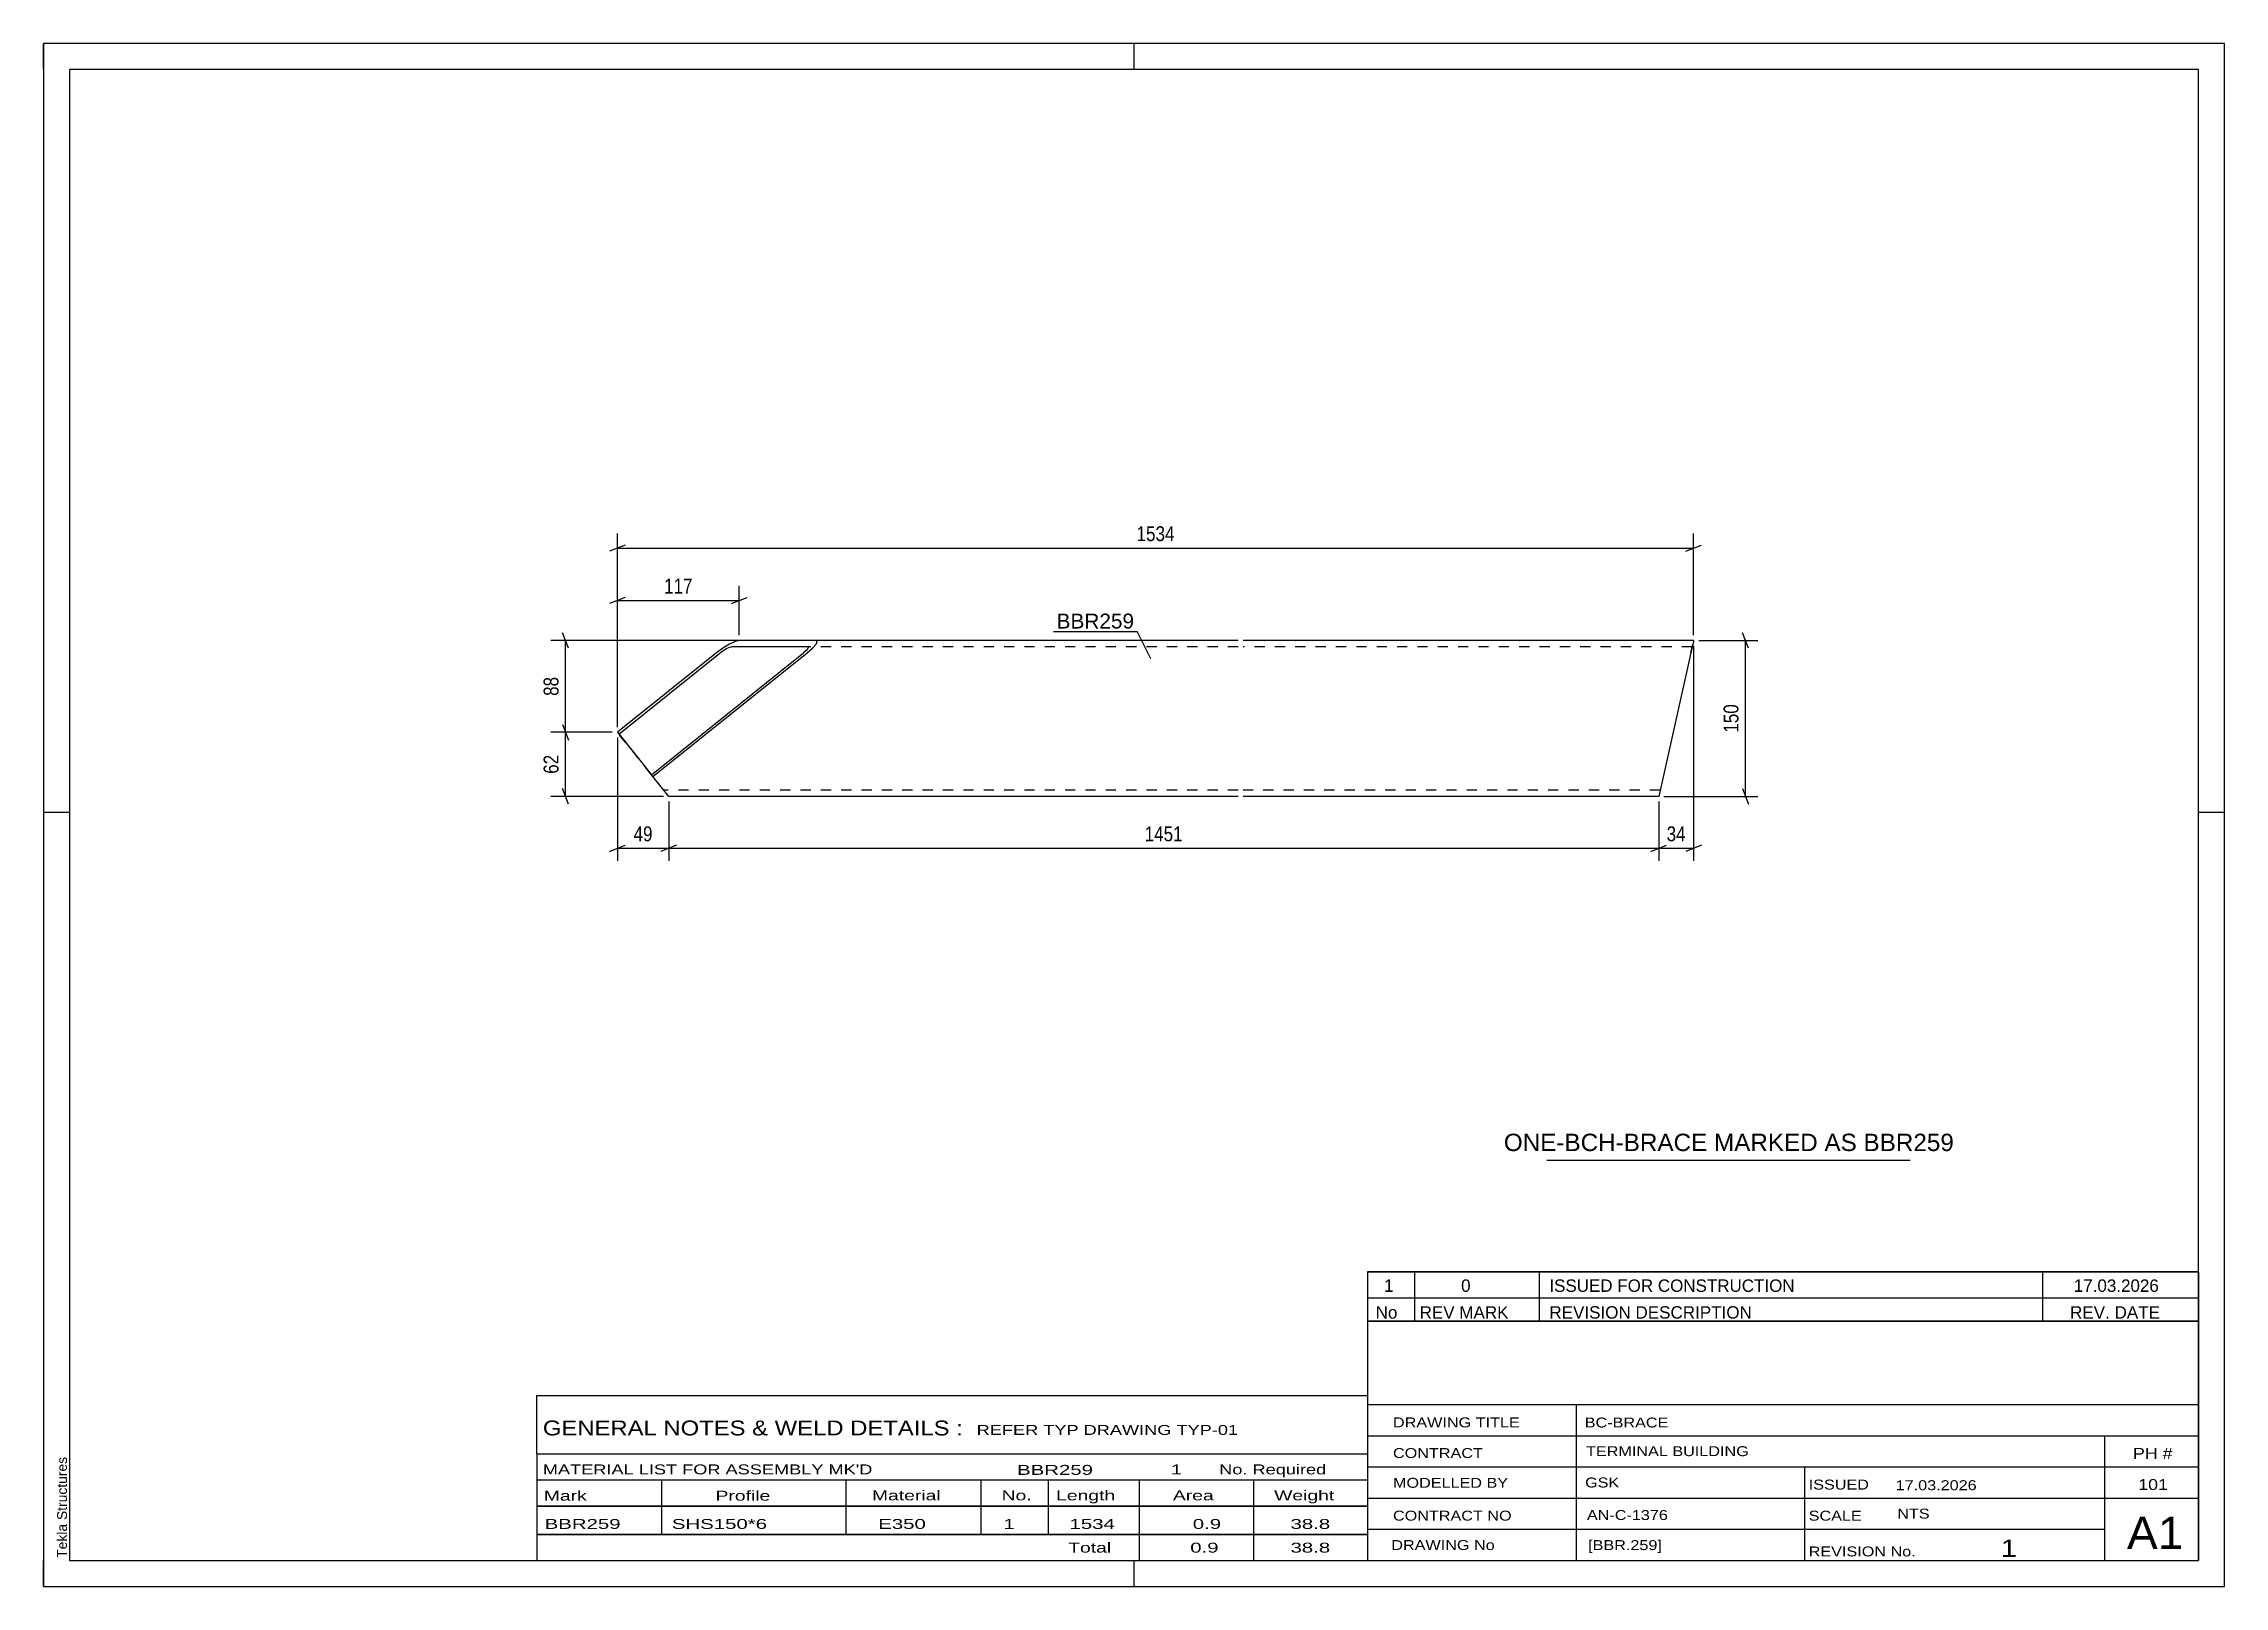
# Model space of a CAD drawing. Header units: millimetres. Extents: x 0 to 420, y 0 to 297.
import ezdxf

# ---------------------------------------------------------------- set-up
doc = ezdxf.new("R2010")
doc.units = ezdxf.units.MM
doc.linetypes.add('DXK_LINE_DOT2', pattern=[3.9198, 1.9599, -1.9599])
doc.styles.add('Arial', font='ARIAL.TTF', dxfattribs={"height": 0.2})
doc.styles.add('Arial Narrow', font='ARIALN.TTF', dxfattribs={"height": 0.2})

# ---------------------------------------------------------------- blocks, each defined once
blk = doc.blocks.new('Unknown-585754997-1162')
at = {"color": 5, "linetype": 'Continuous'}
for p, q in [((420, 297), (0, 297)), ((0, 297), (0, 0)), ((0, 292), (0, 297)), ((210, 292), (210, 297)), ((420, 0), (420, 297)), ((415, 292), (5, 292)), ((5, 292), (5, 5)), ((415, 5), (415, 292)), ((5, 149), (0, 149)), ((420, 149), (415, 149)), ((0, 0), (0, 5)), ((5, 5), (415, 5)), ((210, 0), (210, 5)), ((0, 0), (420, 0))]:
    blk.add_line(p, q, dxfattribs=at)
at = {"color": 174, "linetype": 'Continuous', "style": 'Arial'}
blk.add_text('Tekla Structures', height=1.9102, rotation=90, dxfattribs=at).set_placement((4.5, 5.5))
blk = doc.blocks.new('Part-585754997-1655 - 1631')
at = {"color": 2, "linetype": 'Continuous'}
for p, q in [((130.83, 180.61), (129.57, 179.69)), ((132.1, 181.39), (130.83, 180.61)), ((131.54, 180.54), (132.09, 180.8)), ((132.09, 180.8), (132.47, 180.89)), ((133.21, 181.91), (132.1, 181.39)), ((147.15, 180.89), (132.47, 180.89)), ((133.97, 182.09), (133.21, 181.91)), ((230.05, 182.09), (133.97, 182.09)), ((147.05, 179.69), (148.09, 180.61)), ((147.15, 180.89), (147.3, 180.8)), ((147.3, 180.8), (147.21, 180.54)), ((148.09, 180.61), (148.76, 181.39)), ((148.96, 181.91), (148.65, 182.09)), ((148.76, 181.39), (148.96, 181.91)), ((317.77, 182.09), (231.05, 182.09)), ((317.73, 181.91), (317.23, 179.69)), ((317.77, 182.09), (317.73, 181.91)), ((129.57, 179.69), (110.51, 164.43)), ((110.78, 164.09), (130.27, 179.69)), ((117.06, 156.25), (146.35, 179.69)), ((117.33, 155.9), (147.05, 179.69)), ((130.27, 179.69), (130.9, 180.15)), ((130.9, 180.15), (131.54, 180.54)), ((146.87, 180.15), (146.35, 179.69)), ((147.21, 180.54), (146.87, 180.15)), ((317.23, 179.69), (311.05, 152.09)), ((110.51, 164.43), (117.06, 156.25)), ((119.2, 153.57), (117.06, 156.25)), ((120.39, 152.09), (119.2, 153.57)), ((230.05, 152.09), (120.39, 152.09)), ((311.05, 152.09), (231.05, 152.09))]:
    blk.add_line(p, q, dxfattribs=at)
at = {"color": 7, "linetype": 'DXK_LINE_DOT2'}
for p, q in [((230.05, 180.89), (147.15, 180.89)), ((317.5, 180.89), (231.05, 180.89)), ((317.23, 179.69), (317.62, 181.39)), ((117.06, 156.25), (110.78, 164.09)), ((230.05, 153.29), (119.43, 153.29)), ((311.32, 153.29), (231.05, 153.29)), ((311.32, 153.29), (311.34, 153.38))]:
    blk.add_line(p, q, dxfattribs=at)
blk = doc.blocks.new('StraightDimension-585754997-1695 - 1631')
at = {"color": 7, "linetype": 'Continuous'}
for p, q in [((317.77, 181.09), (317.77, 139.69)), ((311.05, 151.09), (311.05, 139.69)), ((309.55, 141.49), (312.55, 142.69)), ((311.05, 142.09), (317.77, 142.09)), ((319.27, 142.69), (316.27, 141.49))]:
    blk.add_line(p, q, dxfattribs=at)
at = {"color": 0}
blk.add_wipeout([(316.84, 142.84), (316.84, 147.04), (311.98, 147.04), (311.98, 142.84)], dxfattribs=at)
at = {"color": 3, "style": 'Arial Narrow'}
blk.add_text('34', height=2.863, dxfattribs=at).set_placement((312.58, 143.44))
blk = doc.blocks.new('StraightDimension-585754997-1688 - 1631')
at = {"color": 7, "linetype": 'Continuous'}
for p, q in [((318.77, 182.09), (330.17, 182.09)), ((328.37, 180.59), (327.17, 183.59)), ((327.77, 152.09), (327.77, 182.09)), ((312.05, 152.09), (330.17, 152.09)), ((327.17, 153.59), (328.37, 150.59))]:
    blk.add_line(p, q, dxfattribs=at)
at = {"color": 0}
blk.add_wipeout([(327.02, 170.43), (322.82, 170.43), (322.82, 163.75), (327.02, 163.75)], dxfattribs=at)
at = {"color": 3, "style": 'Arial Narrow'}
blk.add_text('150', height=2.863, rotation=90.0002, dxfattribs=at).set_placement((326.42, 164.35))
blk = doc.blocks.new('StraightDimension-585754997-1676 - 1631')
at = {"color": 7, "linetype": 'Continuous'}
for p, q in [((149.05, 182.09), (97.66, 182.09)), ((101.11, 180.59), (99.91, 183.59)), ((100.51, 164.43), (100.51, 182.09)), ((109.51, 164.43), (97.66, 164.43)), ((99.91, 165.93), (101.11, 162.93))]:
    blk.add_line(p, q, dxfattribs=at)
at = {"color": 0}
blk.add_wipeout([(99.76, 175.69), (95.56, 175.69), (95.56, 170.83), (99.76, 170.83)], dxfattribs=at)
at = {"color": 3, "style": 'Arial Narrow'}
blk.add_text('88', height=2.863, rotation=90.0002, dxfattribs=at).set_placement((99.16, 171.43))
blk = doc.blocks.new('StraightDimension-585754997-1677 - 1631')
at = {"color": 7, "linetype": 'Continuous'}
for p, q in [((109.51, 164.43), (97.66, 164.43)), ((99.91, 165.93), (101.11, 162.93)), ((100.51, 152.09), (100.51, 164.43)), ((119.39, 152.09), (97.66, 152.09)), ((101.11, 150.59), (99.91, 153.59))]:
    blk.add_line(p, q, dxfattribs=at)
at = {"color": 0}
blk.add_wipeout([(99.76, 160.69), (95.56, 160.69), (95.56, 155.83), (99.76, 155.83)], dxfattribs=at)
at = {"color": 3, "style": 'Arial Narrow'}
blk.add_text('62', height=2.863, rotation=90.0002, dxfattribs=at).set_placement((99.16, 156.43))
blk = doc.blocks.new('StraightDimension-585754997-1696 - 1631')
at = {"color": 7, "linetype": 'Continuous'}
for p, q in [((120.39, 151.09), (120.39, 139.69)), ((311.05, 151.09), (311.05, 139.69)), ((121.89, 142.69), (118.89, 141.49)), ((120.39, 142.09), (311.05, 142.09)), ((309.55, 141.49), (312.55, 142.69))]:
    blk.add_line(p, q, dxfattribs=at)
at = {"color": 0}
blk.add_wipeout([(219.97, 142.84), (219.97, 147.04), (211.46, 147.04), (211.46, 142.84)], dxfattribs=at)
at = {"color": 3, "style": 'Arial Narrow'}
blk.add_text('1451', height=2.863, dxfattribs=at).set_placement((212.06, 143.44))
blk = doc.blocks.new('StraightDimension-585754997-1697 - 1631')
at = {"color": 7, "linetype": 'Continuous'}
for p, q in [((110.51, 163.43), (110.51, 139.69)), ((120.39, 151.09), (120.39, 139.69)), ((109.01, 141.49), (112.01, 142.69)), ((110.51, 142.09), (120.39, 142.09)), ((121.89, 142.69), (118.89, 141.49))]:
    blk.add_line(p, q, dxfattribs=at)
at = {"color": 0}
blk.add_wipeout([(117.88, 142.84), (117.88, 147.04), (113.02, 147.04), (113.02, 142.84)], dxfattribs=at)
at = {"color": 3, "style": 'Arial Narrow'}
blk.add_text('49', height=2.863, dxfattribs=at).set_placement((113.62, 143.44))
blk = doc.blocks.new('StraightDimension-585754997-1711 - 1631')
at = {"color": 7, "linetype": 'Continuous'}
for p, q in [((110.51, 165.43), (110.51, 202.72)), ((317.77, 183.09), (317.77, 202.72)), ((112.01, 200.47), (109.01, 199.27)), ((110.51, 199.87), (317.77, 199.87)), ((316.27, 199.27), (319.27, 200.47))]:
    blk.add_line(p, q, dxfattribs=at)
at = {"color": 0}
blk.add_wipeout([(218.4, 200.62), (218.4, 204.82), (209.89, 204.82), (209.89, 200.62)], dxfattribs=at)
at = {"color": 3, "style": 'Arial Narrow'}
blk.add_text('1534', height=2.863, dxfattribs=at).set_placement((210.49, 201.22))
blk = doc.blocks.new('StraightDimension-585754997-1876 - 1631')
at = {"color": 7, "linetype": 'Continuous'}
for p, q in [((112.01, 190.39), (109.01, 189.19)), ((110.51, 165.43), (110.51, 192.64)), ((110.51, 189.79), (133.97, 189.79)), ((132.47, 189.19), (135.47, 190.39)), ((133.97, 183.09), (133.97, 192.64))]:
    blk.add_line(p, q, dxfattribs=at)
at = {"color": 0}
blk.add_wipeout([(125.58, 190.54), (125.58, 194.74), (118.9, 194.74), (118.9, 190.54)], dxfattribs=at)
at = {"color": 3, "style": 'Arial Narrow'}
blk.add_text('117', height=2.863, dxfattribs=at).set_placement((119.5, 191.14))
blk = doc.blocks.new('Unknown-585754997-2110')
at = {"color": 7, "linetype": 'Continuous'}
for p, q in [((255, 60.55), (415, 60.55)), ((415, 60.55), (255, 60.55)), ((255, 60.55), (255, 55.55)), ((264, 60.55), (264, 55.55)), ((288, 60.55), (288, 55.55)), ((385, 60.55), (385, 55.55)), ((415, 60.55), (415, 55.55)), ((255, 55.55), (415, 55.55)), ((255, 55.55), (255, 51.05)), ((255, 55.55), (415, 55.55)), ((264, 55.55), (264, 51.05)), ((288, 55.55), (288, 51.05)), ((385, 55.55), (385, 51.05)), ((415, 55.55), (415, 51.05)), ((415, 51.05), (255, 51.05))]:
    blk.add_line(p, q, dxfattribs=at)
at = {"color": 7, "linetype": 'Continuous', "style": 'Arial Narrow'}
for s, height, width, p in [('1', 2.39, 1.196471, (258.16, 56.7)), ('0', 2.39, 1.196471, (273, 56.7)), ('ISSUED FOR CONSTRUCTION', 2.3861, 1.196471, (290, 56.7)), ('17.03.2026', 2.386, 1.196471, (391, 56.7)), ('No', 2.386, 1.2, (256.54, 51.55)), ('REV MARK', 2.386, 1.2, (265, 51.55)), ('REVISION DESCRIPTION', 2.3861, 1.2, (290, 51.55)), ('REV. DATE', 2.386, 1.2, (390.28, 51.55))]:
    blk.add_text(s, height=height, dxfattribs=dict(at, width=width)).set_placement(p)
blk = doc.blocks.new('Unknown-585754997-2109')
at = {"color": 7, "linetype": 'Continuous'}
for p, q in [((255, 51.05), (255, 5)), ((255, 51.05), (415, 51.05)), ((415, 51), (415, 5)), ((255, 35), (415, 35)), ((295.14, 35), (295.14, 5)), ((255, 29), (415, 29)), ((397, 5.05), (397, 29.05)), ((255, 23), (415, 23)), ((339.14, 23), (339.14, 5)), ((255, 17), (415, 17)), ((255, 11), (397, 11)), ((255, 5), (415, 5))]:
    blk.add_line(p, q, dxfattribs=at)
at = {"color": 7, "style": 'Arial Narrow'}
for s, height, width, p in [('DRAWING TITLE', 1.9089, 1.425378, (259.88, 30.61)), ('BC-BRACE', 1.909, 1.425378, (296.81, 30.59)), ('CONTRACT', 1.909, 1.425378, (259.88, 24.71)), ('TERMINAL BUILDING', 1.9089, 1.425378, (297.06, 25.07)), ('MODELLED BY', 1.9089, 1.425378, (259.88, 18.98)), ('GSK', 1.909, 1.425378, (296.88, 19.04)), ('ISSUED', 1.909, 1.425378, (339.94, 18.64)), ('17.03.2026', 1.909, 1.425378, (356.69, 18.52)), ('CONTRACT NO', 1.9089, 1.425378, (259.88, 12.66)), ('AN-C-1376', 1.909, 1.425378, (297.23, 12.78)), ('SCALE', 1.909, 1.425378, (339.94, 12.65)), ('A1', 6.204, 1.25, (401.24, 7.2)), ('DRAWING No', 1.909, 1.425378, (259.56, 7)), ('[BBR.259]', 1.909, 1.425378, (297.46, 6.99)), ('1', 3.34, 1.5, (376.91, 5.68)), ('REVISION No.', 1.9089, 1.425378, (339.94, 5.77))]:
    blk.add_text(s, height=height, dxfattribs=dict(at, width=width)).set_placement(p)
at = {"color": 7, "linetype": 'Continuous', "style": 'Arial Narrow'}
for s, height, width, p in [('PH #', 2.1, 1.42538, (402.4, 24.55)), ('101', 2.1, 1.42538, (403.41, 18.55)), ('NTS', 1.909, 1.425378, (357, 13.05))]:
    blk.add_text(s, height=height, dxfattribs=dict(at, width=width)).set_placement(p)
blk = doc.blocks.new('Unknown-585754997-2111')
at = {"color": 7, "linetype": 'Continuous'}
for p, q in [((95, 36.75), (255, 36.75)), ((95, 25.5), (95, 36.75)), ((255, 36.75), (255, 25.5)), ((95, 25.5), (255, 25.5)), ((95, 25.5), (95, 20.5)), ((255, 25.5), (255, 20.5)), ((95, 20.5), (255, 20.5)), ((95, 20.5), (95, 15.5)), ((119, 20.5), (119, 15.5)), ((154.5, 20.5), (154.5, 15.5)), ((180.5, 20.5), (180.5, 15.5)), ((193.5, 20.5), (193.5, 15.5)), ((211, 20.5), (211, 15.5)), ((233, 20.5), (233, 15.5)), ((255, 20.5), (255, 15.5)), ((95, 15.5), (255, 15.5)), ((95, 15.45), (95, 10.05)), ((95, 15.45), (255, 15.45)), ((119, 15.5), (119, 10)), ((154.5, 15.5), (154.5, 10)), ((180.5, 15.5), (180.5, 10)), ((193.5, 15.5), (193.5, 10)), ((211, 15.5), (211, 10)), ((233, 15.5), (233, 10)), ((255, 15.45), (255, 10.05)), ((95, 10.05), (255, 10.05)), ((95, 10), (255, 10)), ((95, 10), (95, 5)), ((211, 10), (211, 5)), ((233, 10), (233, 5)), ((255, 10), (255, 5)), ((95, 5), (255, 5))]:
    blk.add_line(p, q, dxfattribs=at)
at = {"color": 7, "style": 'Arial Narrow'}
for s, height, width, p in [('GENERAL NOTES & WELD DETAILS :', 2.8633, 1.4, (96.15, 29.06)), ('REFER TYP DRAWING TYP-01', 1.9089, 1.6, (179.7, 29.16)), ("MATERIAL LIST FOR ASSEMBLY MK'D", 1.9089, 1.6, (96.15, 21.56)), ('BBR259', 1.909, 1.794707, (187.48, 21.47)), ('1', 1.91, 1.794707, (217.08, 21.56)), ('No. Required', 1.9089, 1.6, (226.41, 21.56)), ('Mark', 1.909, 1.7, (96.34, 16.5)), ('Profile', 1.909, 1.7, (129.41, 16.5)), ('Material', 1.909, 1.7, (159.54, 16.56)), ('No.', 1.909, 1.7, (184.5, 16.56)), ('Length', 1.909, 1.7, (195, 16.56)), ('Area', 1.909, 1.7, (217.5, 16.56)), ('Weight', 1.909, 1.7, (237, 16.56))]:
    blk.add_text(s, height=height, dxfattribs=dict(at, width=width)).set_placement(p)
at = {"color": 7, "linetype": 'Continuous', "style": 'Arial Narrow'}
for s, height, width, p in [('BBR259', 1.909, 1.794707, (96.5, 11.06)), ('SHS150*6', 1.909, 1.794707, (121, 11.06)), ('E350', 1.909, 1.794707, (160.74, 11.06)), ('1', 1.91, 1.794707, (184.86, 11.06)), ('1534', 1.909, 1.794707, (197.58, 11.06)), ('0.9', 1.909, 1.794707, (221.32, 11.06)), ('38.8', 1.909, 1.794707, (240.14, 11.06)), ('Total', 1.909, 1.7, (197.33, 6.5)), ('0.9', 1.909, 1.794707, (220.83, 6.5)), ('38.8', 1.909, 1.794707, (240.14, 6.5))]:
    blk.add_text(s, height=height, dxfattribs=dict(at, width=width)).set_placement(p)
blk = doc.blocks.new('Unknown-585754997-2112')
at = {"color": 7, "linetype": 'Continuous'}
blk.add_line((289.5, 82.05), (359.5, 82.05), dxfattribs=at)
at = {"color": 7, "style": 'Arial'}
blk.add_text('ONE-BCH-BRACE MARKED AS BBR259', height=3.3428, dxfattribs=at).set_placement((281.23, 83.8))
blk = doc.blocks.new('Mark-585754997-1658 - 1631')
at = {"color": 0}
blk.add_wipeout([(209.99, 184.4), (209.99, 187.4), (195.1, 187.4), (195.1, 184.4)], dxfattribs=at)
blk.add_wipeout([(209.99, 184.4), (209.99, 187.4), (195.1, 187.4), (195.1, 184.4)], dxfattribs=at)
at = {"color": 30, "linetype": 'Continuous'}
for p in [(194.5, 183.8), (213.27, 178.54)]:
    blk.add_line(p, (210.59, 183.8), dxfattribs=at)
at = {"color": 3, "style": 'Arial'}
blk.add_text('BBR259', height=2.865, dxfattribs=at).set_placement((195.1, 184.4))

msp = doc.modelspace()

# ---------------------------------------------------------------- block references
for name in ['Unknown-585754997-1162', 'Part-585754997-1655 - 1631', 'Unknown-585754997-2112', 'Unknown-585754997-2110', 'Unknown-585754997-2109', 'Unknown-585754997-2111']:
    msp.add_blockref(name, (0, 0))

# ---------------------------------------------------------------- next in the draw order: block references
for name in ['StraightDimension-585754997-1676 - 1631', 'StraightDimension-585754997-1695 - 1631']:
    msp.add_blockref(name, (0, 0))

# ---------------------------------------------------------------- next in the draw order: block references
for name in ['StraightDimension-585754997-1688 - 1631', 'StraightDimension-585754997-1677 - 1631']:
    msp.add_blockref(name, (0, 0))

# ---------------------------------------------------------------- next in the draw order: block references
msp.add_blockref('StraightDimension-585754997-1696 - 1631', (0, 0))

# ---------------------------------------------------------------- next in the draw order: block references
msp.add_blockref('StraightDimension-585754997-1697 - 1631', (0, 0))

# ---------------------------------------------------------------- next in the draw order: block references
msp.add_blockref('StraightDimension-585754997-1711 - 1631', (0, 0))

# ---------------------------------------------------------------- next in the draw order: block references
for name in ['StraightDimension-585754997-1876 - 1631', 'Mark-585754997-1658 - 1631']:
    msp.add_blockref(name, (0, 0))

doc.saveas('drawing.dxf')
